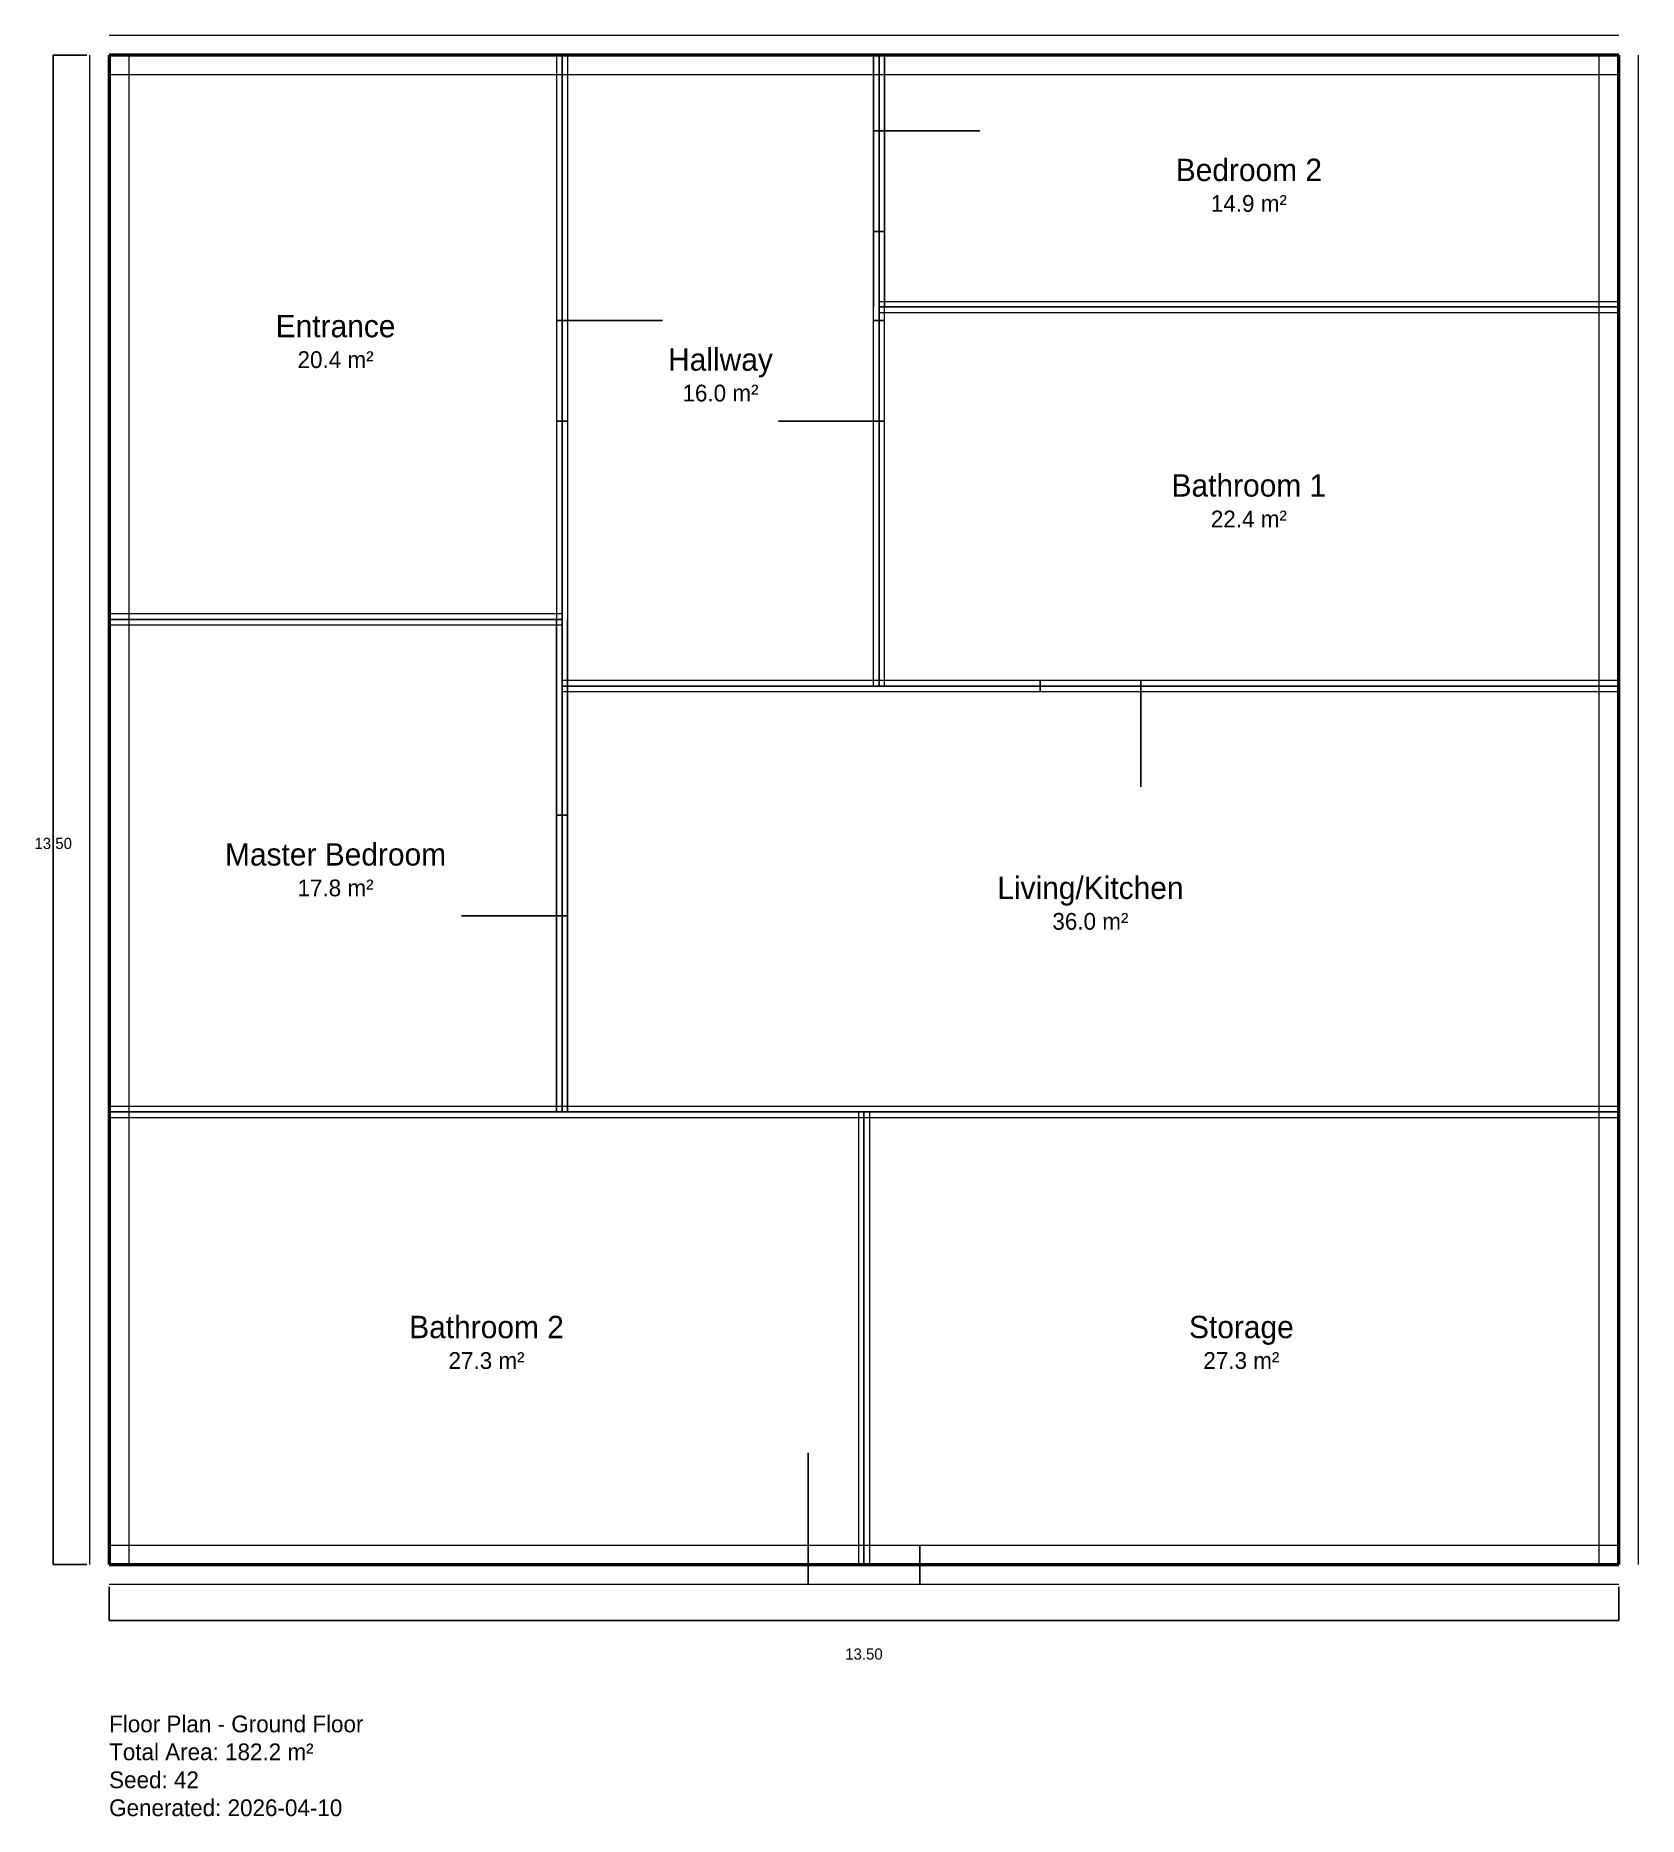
# Model space of a CAD drawing. Header units: metres. Extents: x -0.7 to 13.7, y -2.3 to 13.7.
import ezdxf
from ezdxf.enums import TextEntityAlignment as Align

# ---------------------------------------------------------------- set-up
doc = ezdxf.new("R2010")
doc.units = ezdxf.units.M
for name, color, linetype in [('DIMS', 3, 'Continuous'), ('DOORS', 1, 'Continuous'), ('ROOMS', 8, 'Continuous'), ('TEXT', 7, 'Continuous'), ('WALLS', 7, 'Continuous')]:
    doc.layers.add(name, color=color, linetype=linetype)

msp = doc.modelspace()

# ---------------------------------------------------------------- linework, layer by layer
at = {"layer": 'DIMS'}
for p, q in [((-0.5, 0), (-0.5, 13.5)), ((-0.2, 13.5), (-0.5, 13.5)), ((-0.2, 0), (-0.5, 0)), ((0, -0.2), (0, -0.5)), ((13.5, -0.2), (13.5, -0.5)), ((0, -0.5), (13.5, -0.5))]:
    msp.add_line(p, q, dxfattribs=at)
at = {"layer": 'DOORS'}
for p, q in [((6.835, 12.824), (6.935, 12.824)), ((6.885, 12.824), (7.785, 12.824)), ((6.835, 11.924), (6.935, 11.924)), ((4, 11.128), (4.1, 11.128)), ((4.05, 11.128), (4.95, 11.128)), ((6.935, 11.128), (6.835, 11.128)), ((4, 10.228), (4.1, 10.228)), ((6.885, 10.228), (5.985, 10.228)), ((6.935, 10.228), (6.835, 10.228)), ((8.325, 7.906), (8.325, 7.806)), ((9.225, 7.906), (9.225, 7.806)), ((9.225, 7.856), (9.225, 6.956)), ((4.1, 6.702), (4, 6.702)), ((4.05, 5.802), (3.15, 5.802)), ((4.1, 5.802), (4, 5.802)), ((6.25, 0), (6.25, 1)), ((6.25, -0.175), (6.25, 0.175)), ((7.25, -0.175), (7.25, 0.175))]:
    msp.add_line(p, q, dxfattribs=at)
at = {"layer": 'ROOMS', "lineweight": 13}
for points in [[(0, 8.453), (4.05, 8.453), (4.05, 13.5), (0, 13.5)], [(4.05, 7.856), (6.885, 7.856), (6.885, 13.5), (4.05, 13.5)], [(6.885, 11.248), (13.5, 11.248), (13.5, 13.5), (6.885, 13.5)], [(6.885, 7.856), (13.5, 7.856), (13.5, 11.248), (6.885, 11.248)], [(0, 4.05), (4.05, 4.05), (4.05, 8.453), (0, 8.453)], [(4.05, 4.05), (13.5, 4.05), (13.5, 7.856), (4.05, 7.856)], [(0, 0), (6.75, 0), (6.75, 4.05), (0, 4.05)], [(6.75, 0), (13.5, 0), (13.5, 4.05), (6.75, 4.05)]]:
    msp.add_lwpolyline(points, close=True, dxfattribs=at)
at = {"layer": 'WALLS', "lineweight": 13}
for p, q in [((13.5, 13.675), (0, 13.675)), ((-0.175, 13.5), (-0.175, 0)), ((0.175, 13.5), (0.175, 0)), ((4, 13.5), (4, 7.856)), ((4.1, 13.5), (4.1, 7.856)), ((6.835, 13.5), (6.835, 11.248)), ((6.835, 7.856), (6.835, 13.5)), ((6.935, 13.5), (6.935, 11.248)), ((6.935, 7.856), (6.935, 13.5)), ((13.325, 0), (13.325, 13.5)), ((13.675, 0), (13.675, 13.5)), ((13.5, 13.325), (0, 13.325)), ((6.885, 11.298), (13.5, 11.298)), ((6.885, 11.198), (13.5, 11.198)), ((4.05, 8.503), (0, 8.503)), ((4, 4.05), (4, 8.453)), ((4.1, 4.05), (4.1, 8.453)), ((4.05, 8.403), (0, 8.403)), ((4, 7.856), (4, 4.05)), ((13.5, 7.906), (4.05, 7.906)), ((13.5, 7.806), (4.05, 7.806)), ((4.1, 7.856), (4.1, 4.05)), ((0, 4.1), (4.05, 4.1)), ((0, 4), (4.05, 4)), ((4.05, 4.1), (13.5, 4.1)), ((4.05, 4), (13.5, 4)), ((6.7, 4.05), (6.7, 0)), ((6.8, 4.05), (6.8, 0)), ((0, 0.175), (13.5, 0.175)), ((0, -0.175), (13.5, -0.175))]:
    msp.add_line(p, q, dxfattribs=at)
at = {"layer": 'WALLS', "lineweight": 50}
for p, q in [((13.5, 13.5), (0, 13.5)), ((0, 13.5), (0, 0)), ((13.5, 0), (13.5, 13.5)), ((0, 0), (13.5, 0))]:
    msp.add_line(p, q, dxfattribs=at)
at = {"layer": 'WALLS', "lineweight": 25}
for p, q in [((4.05, 13.5), (4.05, 7.856)), ((6.885, 13.5), (6.885, 11.248)), ((6.885, 7.856), (6.885, 13.5)), ((6.885, 11.248), (13.5, 11.248)), ((4.05, 8.453), (0, 8.453)), ((4.05, 4.05), (4.05, 8.453)), ((4.05, 7.856), (4.05, 4.05)), ((13.5, 7.856), (4.05, 7.856)), ((0, 4.05), (4.05, 4.05)), ((4.05, 4.05), (13.5, 4.05)), ((6.75, 4.05), (6.75, 0))]:
    msp.add_line(p, q, dxfattribs=at)

# ---------------------------------------------------------------- texts
at = {"layer": 'DIMS'}
for p in [(-0.5, 6.45), (6.75, -0.8)]:
    msp.add_text('13.50', height=0.1, dxfattribs=at).set_placement(p, align=Align.MIDDLE_CENTER)
at = {"layer": 'TEXT'}
for s, height, p in [('Bedroom 2', 0.2, (10.192, 12.474)), ('14.9 m²', 0.15, (10.192, 12.174)), ('Entrance', 0.2, (2.025, 11.077)), ('20.4 m²', 0.15, (2.025, 10.777)), ('Hallway', 0.2, (5.467, 10.778)), ('16.0 m²', 0.15, (5.467, 10.478)), ('Bathroom 1', 0.2, (10.192, 9.652)), ('22.4 m²', 0.15, (10.192, 9.352)), ('Master Bedroom', 0.2, (2.025, 6.352)), ('17.8 m²', 0.15, (2.025, 6.052)), ('Living/Kitchen', 0.2, (8.775, 6.053)), ('36.0 m²', 0.15, (8.775, 5.753)), ('Bathroom 2', 0.2, (3.375, 2.125)), ('Storage', 0.2, (10.125, 2.125)), ('27.3 m²', 0.15, (3.375, 1.825)), ('27.3 m²', 0.15, (10.125, 1.825))]:
    msp.add_text(s, height=height, dxfattribs=at).set_placement(p, align=Align.MIDDLE_CENTER)
for s, p in [('Floor Plan - Ground Floor', (0, -1.5)), ('Total Area: 182.2 m²', (0, -1.75)), ('Seed: 42', (0, -2)), ('Generated: 2026-04-10', (0, -2.25))]:
    msp.add_text(s, height=0.15, dxfattribs=at).set_placement(p)

doc.saveas('drawing.dxf')
